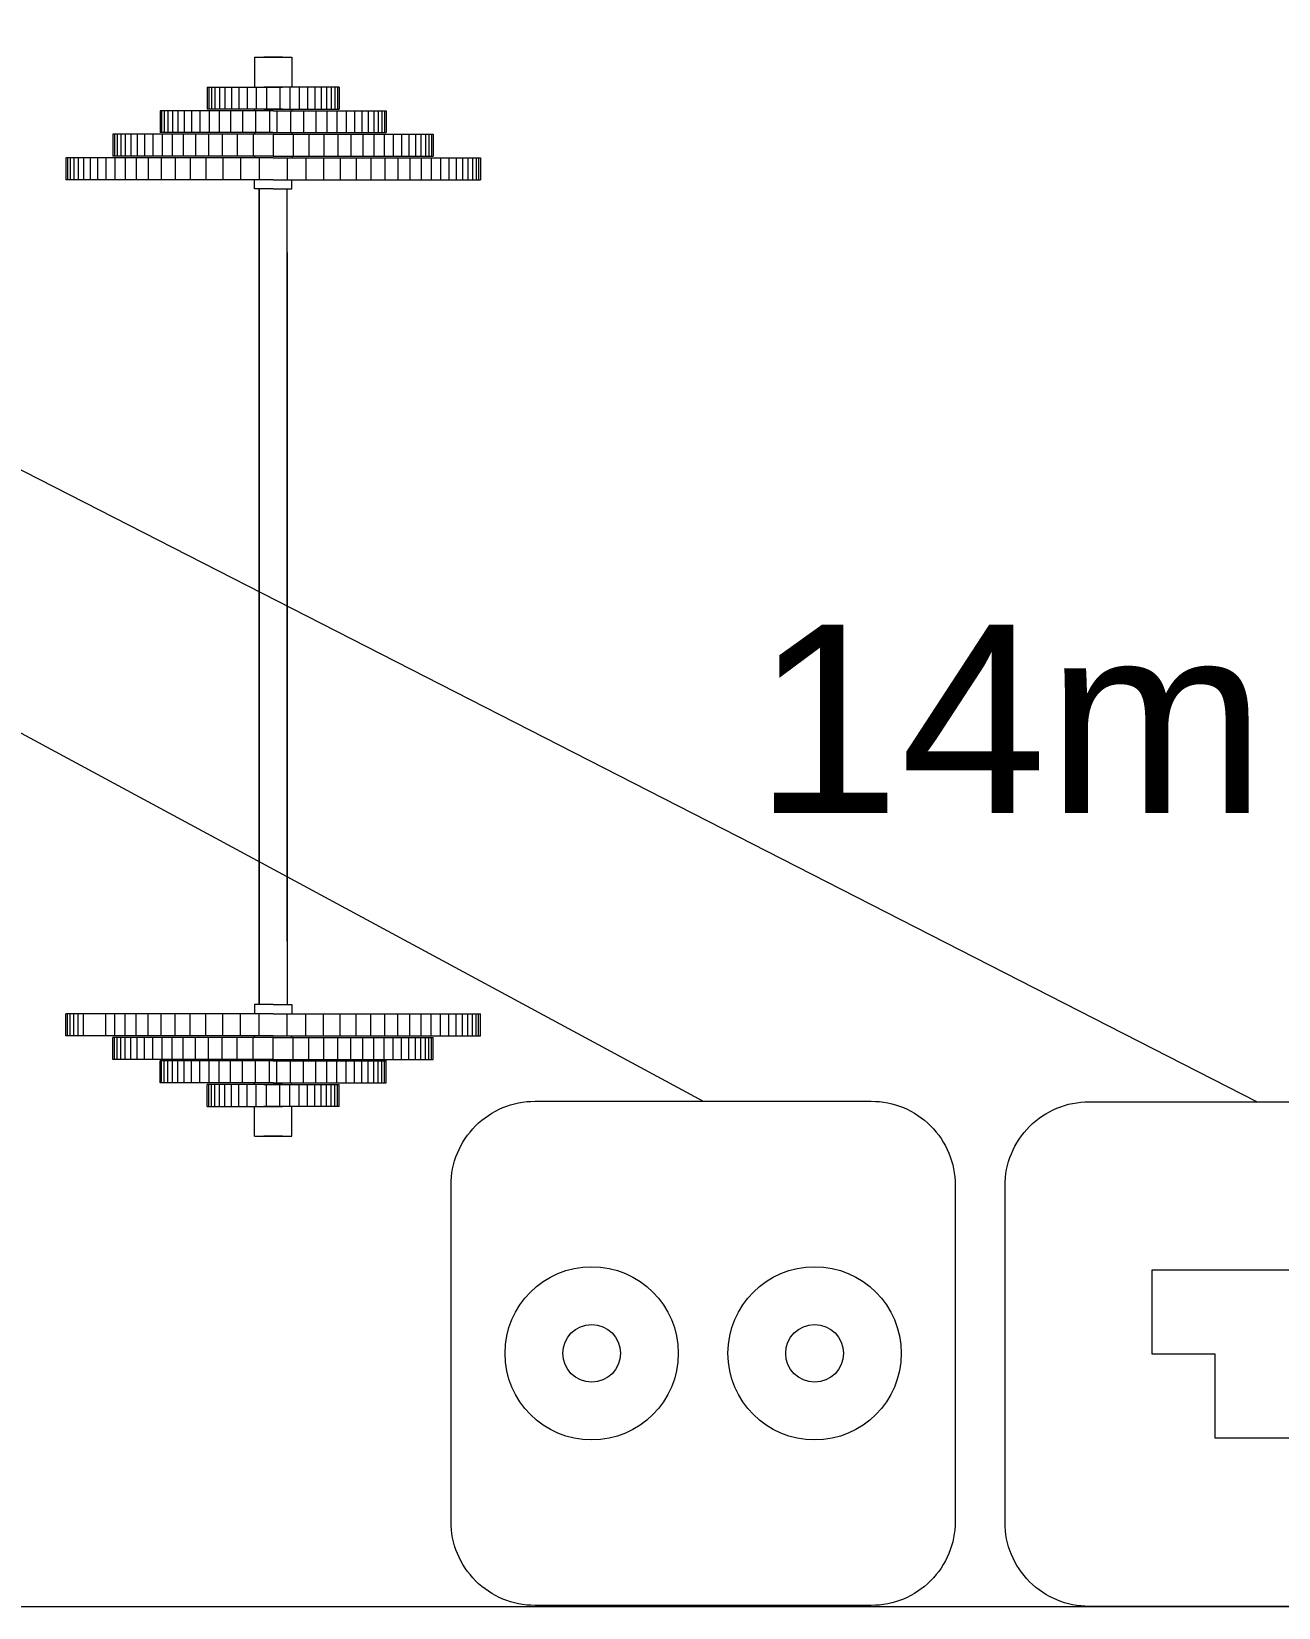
# Model space of a CAD drawing. Header units: metres. Extents: x -2 to 3328848, y -2 to 2725060.
# Drawn here: x 1663077.87 to 1663091.1, y 1362416.44 to 1362433.17 of the extents above; entities that cross this region are included whole.
import ezdxf

# ---------------------------------------------------------------- set-up
doc = ezdxf.new("R2010")
doc.units = ezdxf.units.M
doc.layers.get('0').update_dxf_attribs({"color": 253, "lineweight": 0})
doc.layers.add('ICT_TOMAS', color=1, linetype='Continuous', lineweight=0)
doc.layers.add('muebles', color=253, linetype='Continuous', lineweight=0)
doc.styles.add('COTA', font='arial.ttf', dxfattribs={"height": 1})

# ---------------------------------------------------------------- blocks, each defined once
blk = doc.blocks.new('Toma TFN')
for p, q in [((-0.0625, 0.05), (-0.05, 0.05)), ((-0.0625, 0), (-0.0625, 0.05)), ((-0.05, 0.05), (0.05, 0.05)), ((0.05, 0.05), (0.0625, 0.05)), ((0.0625, 0), (0.0625, 0.05)), ((-0.05, 0), (-0.0625, 0)), ((-0.025, 0), (-0.05, 0)), ((-0.025, -0.05), (-0.025, 0)), ((0.025, 0), (0.025, -0.05)), ((0.05, 0), (0.025, 0)), ((0.0625, 0), (0.05, 0)), ((0.05, 0), (0.05, 0)), ((0.025, -0.05), (-0.025, -0.05))]:
    blk.add_line(p, q)
blk.add_lwpolyline([(-0.1, 0.15), (0.1, 0.15, -0.414214), (0.15, 0.1), (0.15, -0.1, -0.414214), (0.1, -0.15), (-0.1, -0.15, -0.414214), (-0.15, -0.1), (-0.15, 0.1, -0.414214)], format="xyb", close=True)
blk = doc.blocks.new('TOMA TV')
blk.add_lwpolyline([(-0.1, 0.15), (0.1, 0.15, -0.414214), (0.15, 0.1), (0.15, -0.1, -0.414214), (0.1, -0.15), (-0.1, -0.15, -0.414214), (-0.15, -0.1), (-0.15, 0.1, -0.414214)], format="xyb", close=True)
for centre, radius in [((-0.06632, 0), 0.05153), ((0.06632, 0), 0.05153), ((-0.06632, 0), 0.01718), ((0.06632, 0), 0.01718)]:
    blk.add_circle(centre, radius)

msp = doc.modelspace()

# ---------------------------------------------------------------- linework, layer by layer
at = {"ltscale": 0.02}
msp.add_line((1663142.971, 1362416.443), (1662988.001, 1362416.46), dxfattribs=at)
at = {"layer": 'ICT_TOMAS'}
for points in [[(1663002.708, 1362466.225), (1663084.996, 1362421.817)], [(1663004.008, 1362466.225), (1663090.879, 1362421.812)]]:
    msp.add_lwpolyline(points, dxfattribs=at)
at = {"layer": 'muebles'}
for p, q in [((1663080.233, 1362432.9), (1663080.233, 1362432.583)), ((1663080.233, 1362432.9), (1663080.629, 1362432.9)), ((1663080.531, 1362432.9), (1663080.331, 1362432.9)), ((1663080.629, 1362432.9), (1663080.629, 1362432.583)), ((1663079.731, 1362432.583), (1663080.531, 1362432.583)), ((1663079.731, 1362432.583), (1663079.731, 1362432.35)), ((1663079.748, 1362432.583), (1663079.748, 1362432.35)), ((1663079.776, 1362432.583), (1663079.776, 1362432.35)), ((1663079.814, 1362432.583), (1663079.814, 1362432.35)), ((1663079.862, 1362432.583), (1663079.862, 1362432.35)), ((1663079.92, 1362432.583), (1663079.92, 1362432.35)), ((1663079.988, 1362432.583), (1663079.988, 1362432.35)), ((1663080.066, 1362432.583), (1663080.066, 1362432.35)), ((1663080.154, 1362432.583), (1663080.154, 1362432.35)), ((1663080.252, 1362432.583), (1663080.252, 1362432.35)), ((1663081.131, 1362432.583), (1663080.331, 1362432.583)), ((1663080.36, 1362432.583), (1663080.36, 1362432.35)), ((1663080.501, 1362432.583), (1663080.501, 1362432.35)), ((1663080.609, 1362432.583), (1663080.609, 1362432.35)), ((1663080.707, 1362432.583), (1663080.707, 1362432.35)), ((1663080.795, 1362432.583), (1663080.795, 1362432.35)), ((1663080.873, 1362432.583), (1663080.873, 1362432.35)), ((1663080.941, 1362432.583), (1663080.941, 1362432.35)), ((1663080.999, 1362432.583), (1663080.999, 1362432.35)), ((1663081.047, 1362432.583), (1663081.047, 1362432.35)), ((1663081.085, 1362432.583), (1663081.085, 1362432.35)), ((1663081.113, 1362432.583), (1663081.113, 1362432.35)), ((1663081.131, 1362432.583), (1663081.131, 1362432.35)), ((1663079.231, 1362432.333), (1663079.231, 1362432.1)), ((1663080.431, 1362432.333), (1663079.231, 1362432.333)), ((1663079.248, 1362432.333), (1663079.248, 1362432.1)), ((1663079.276, 1362432.333), (1663079.276, 1362432.1)), ((1663079.314, 1362432.333), (1663079.314, 1362432.1)), ((1663079.362, 1362432.333), (1663079.362, 1362432.1)), ((1663079.42, 1362432.333), (1663079.42, 1362432.1)), ((1663079.488, 1362432.333), (1663079.488, 1362432.1)), ((1663079.566, 1362432.333), (1663079.566, 1362432.1)), ((1663079.654, 1362432.333), (1663079.654, 1362432.1)), ((1663080.431, 1362432.35), (1663079.731, 1362432.35)), ((1663079.752, 1362432.333), (1663079.752, 1362432.1)), ((1663079.86, 1362432.333), (1663079.86, 1362432.1)), ((1663079.978, 1362432.333), (1663079.978, 1362432.1)), ((1663080.106, 1362432.333), (1663080.106, 1362432.1)), ((1663080.233, 1362432.35), (1663080.233, 1362432.333)), ((1663080.244, 1362432.333), (1663080.244, 1362432.1)), ((1663080.331, 1362432.35), (1663080.531, 1362432.35)), ((1663080.531, 1362432.35), (1663080.331, 1362432.35)), ((1663080.392, 1362432.333), (1663080.392, 1362432.1)), ((1663080.431, 1362432.35), (1663081.131, 1362432.35)), ((1663080.431, 1362432.333), (1663081.631, 1362432.333)), ((1663080.469, 1362432.333), (1663080.469, 1362432.1)), ((1663080.617, 1362432.333), (1663080.617, 1362432.1)), ((1663080.629, 1362432.35), (1663080.629, 1362432.333)), ((1663080.755, 1362432.333), (1663080.755, 1362432.1)), ((1663080.883, 1362432.333), (1663080.883, 1362432.1)), ((1663081.001, 1362432.333), (1663081.001, 1362432.1)), ((1663081.109, 1362432.333), (1663081.109, 1362432.1)), ((1663081.207, 1362432.333), (1663081.207, 1362432.1)), ((1663081.295, 1362432.333), (1663081.295, 1362432.1)), ((1663081.373, 1362432.333), (1663081.373, 1362432.1)), ((1663081.441, 1362432.333), (1663081.441, 1362432.1)), ((1663081.499, 1362432.333), (1663081.499, 1362432.1)), ((1663081.547, 1362432.333), (1663081.547, 1362432.1)), ((1663081.585, 1362432.333), (1663081.585, 1362432.1)), ((1663081.613, 1362432.333), (1663081.613, 1362432.1)), ((1663081.631, 1362432.333), (1663081.631, 1362432.1)), ((1663078.731, 1362432.083), (1663078.731, 1362431.85)), ((1663079.231, 1362432.083), (1663078.731, 1362432.083)), ((1663078.748, 1362432.083), (1663078.748, 1362431.85)), ((1663078.776, 1362432.083), (1663078.776, 1362431.85)), ((1663078.814, 1362432.083), (1663078.814, 1362431.85)), ((1663078.862, 1362432.083), (1663078.862, 1362431.85)), ((1663078.92, 1362432.083), (1663078.92, 1362431.85)), ((1663078.988, 1362432.083), (1663078.988, 1362431.85)), ((1663079.066, 1362432.083), (1663079.066, 1362431.85)), ((1663079.154, 1362432.083), (1663079.154, 1362431.85)), ((1663080.431, 1362432.1), (1663079.231, 1362432.1)), ((1663080.431, 1362432.083), (1663079.231, 1362432.083)), ((1663079.252, 1362432.083), (1663079.252, 1362431.85)), ((1663079.36, 1362432.083), (1663079.36, 1362431.85)), ((1663079.478, 1362432.083), (1663079.478, 1362431.85)), ((1663079.606, 1362432.083), (1663079.606, 1362431.85)), ((1663079.744, 1362432.083), (1663079.744, 1362431.85)), ((1663079.892, 1362432.083), (1663079.892, 1362431.85)), ((1663080.05, 1362432.083), (1663080.05, 1362431.85)), ((1663080.218, 1362432.083), (1663080.218, 1362431.85)), ((1663080.233, 1362432.1), (1663080.233, 1362432.083)), ((1663080.431, 1362432.1), (1663081.631, 1362432.1)), ((1663080.431, 1362432.083), (1663080.431, 1362431.85)), ((1663080.431, 1362432.083), (1663081.631, 1362432.083)), ((1663080.629, 1362432.1), (1663080.629, 1362432.083)), ((1663080.643, 1362432.083), (1663080.643, 1362431.85)), ((1663080.811, 1362432.083), (1663080.811, 1362431.85)), ((1663080.969, 1362432.083), (1663080.969, 1362431.85)), ((1663081.117, 1362432.083), (1663081.117, 1362431.85)), ((1663081.255, 1362432.083), (1663081.255, 1362431.85)), ((1663081.383, 1362432.083), (1663081.383, 1362431.85)), ((1663081.501, 1362432.083), (1663081.501, 1362431.85)), ((1663081.609, 1362432.083), (1663081.609, 1362431.85)), ((1663081.631, 1362432.083), (1663082.131, 1362432.083)), ((1663081.707, 1362432.083), (1663081.707, 1362431.85)), ((1663081.795, 1362432.083), (1663081.795, 1362431.85)), ((1663081.873, 1362432.083), (1663081.873, 1362431.85)), ((1663081.941, 1362432.083), (1663081.941, 1362431.85)), ((1663081.999, 1362432.083), (1663081.999, 1362431.85)), ((1663082.047, 1362432.083), (1663082.047, 1362431.85)), ((1663082.085, 1362432.083), (1663082.085, 1362431.85)), ((1663082.113, 1362432.083), (1663082.113, 1362431.85)), ((1663082.131, 1362432.083), (1663082.131, 1362431.85)), ((1663078.731, 1362431.833), (1663078.231, 1362431.833)), ((1663078.231, 1362431.833), (1663078.231, 1362431.6)), ((1663078.248, 1362431.833), (1663078.248, 1362431.6)), ((1663078.276, 1362431.833), (1663078.276, 1362431.6)), ((1663078.314, 1362431.833), (1663078.314, 1362431.6)), ((1663078.362, 1362431.833), (1663078.362, 1362431.6)), ((1663078.42, 1362431.833), (1663078.42, 1362431.6)), ((1663078.488, 1362431.833), (1663078.488, 1362431.6)), ((1663078.566, 1362431.833), (1663078.566, 1362431.6)), ((1663078.654, 1362431.833), (1663078.654, 1362431.6)), ((1663079.231, 1362431.85), (1663078.731, 1362431.85)), ((1663079.231, 1362431.833), (1663078.731, 1362431.833)), ((1663078.752, 1362431.833), (1663078.752, 1362431.6)), ((1663078.86, 1362431.833), (1663078.86, 1362431.6)), ((1663078.978, 1362431.833), (1663078.978, 1362431.6)), ((1663079.106, 1362431.833), (1663079.106, 1362431.6)), ((1663080.431, 1362431.85), (1663079.231, 1362431.85)), ((1663080.431, 1362431.833), (1663079.231, 1362431.833)), ((1663079.244, 1362431.833), (1663079.244, 1362431.6)), ((1663079.392, 1362431.833), (1663079.392, 1362431.6)), ((1663079.55, 1362431.833), (1663079.55, 1362431.6)), ((1663079.718, 1362431.833), (1663079.718, 1362431.6)), ((1663079.896, 1362431.833), (1663079.896, 1362431.6)), ((1663080.084, 1362431.833), (1663080.084, 1362431.6)), ((1663080.233, 1362431.85), (1663080.233, 1362431.833)), ((1663080.282, 1362431.833), (1663080.282, 1362431.6)), ((1663080.431, 1362431.85), (1663081.631, 1362431.85)), ((1663080.431, 1362431.833), (1663081.631, 1362431.833)), ((1663080.579, 1362431.833), (1663080.579, 1362431.6)), ((1663080.629, 1362431.85), (1663080.629, 1362431.833)), ((1663080.777, 1362431.833), (1663080.777, 1362431.6)), ((1663080.965, 1362431.833), (1663080.965, 1362431.6)), ((1663081.143, 1362431.833), (1663081.143, 1362431.6)), ((1663081.311, 1362431.833), (1663081.311, 1362431.6)), ((1663081.469, 1362431.833), (1663081.469, 1362431.6)), ((1663081.617, 1362431.833), (1663081.617, 1362431.6)), ((1663081.631, 1362431.85), (1663082.131, 1362431.85)), ((1663081.631, 1362431.833), (1663082.131, 1362431.833)), ((1663081.755, 1362431.833), (1663081.755, 1362431.6)), ((1663081.883, 1362431.833), (1663081.883, 1362431.6)), ((1663082.001, 1362431.833), (1663082.001, 1362431.6)), ((1663082.109, 1362431.833), (1663082.109, 1362431.6)), ((1663082.131, 1362431.833), (1663082.631, 1362431.833)), ((1663082.207, 1362431.833), (1663082.207, 1362431.6)), ((1663082.295, 1362431.833), (1663082.295, 1362431.6)), ((1663082.373, 1362431.833), (1663082.373, 1362431.6)), ((1663082.441, 1362431.833), (1663082.441, 1362431.6)), ((1663082.499, 1362431.833), (1663082.499, 1362431.6)), ((1663082.547, 1362431.833), (1663082.547, 1362431.6)), ((1663082.585, 1362431.833), (1663082.585, 1362431.6)), ((1663082.613, 1362431.833), (1663082.613, 1362431.6)), ((1663082.631, 1362431.833), (1663082.631, 1362431.6)), ((1663079.231, 1362431.6), (1663078.231, 1362431.6)), ((1663080.431, 1362431.6), (1663079.231, 1362431.6)), ((1663080.233, 1362431.502), (1663080.233, 1362431.6)), ((1663080.431, 1362431.502), (1663080.233, 1362431.502)), ((1663080.283, 1362422.843), (1663080.283, 1362431.502)), ((1663080.283, 1362431.502), (1663080.283, 1362422.843)), ((1663080.283, 1362423.516), (1663080.283, 1362431.502)), ((1663080.431, 1362431.6), (1663081.631, 1362431.6)), ((1663080.431, 1362431.502), (1663080.629, 1362431.502)), ((1663080.579, 1362423.516), (1663080.579, 1362431.502)), ((1663080.579, 1362423.516), (1663080.579, 1362431.502)), ((1663080.629, 1362431.502), (1663080.629, 1362431.6)), ((1663081.631, 1362431.6), (1663082.631, 1362431.6)), ((1663080.283, 1362430.828), (1663080.283, 1362422.843)), ((1663080.579, 1362430.828), (1663080.579, 1362422.843)), ((1663080.579, 1362430.828), (1663080.579, 1362422.843)), ((1663080.431, 1362422.843), (1663080.233, 1362422.843)), ((1663080.233, 1362422.843), (1663080.233, 1362422.745)), ((1663080.233, 1362422.843), (1663080.233, 1362422.745)), ((1663080.431, 1362422.843), (1663080.233, 1362422.843)), ((1663080.431, 1362422.843), (1663080.629, 1362422.843)), ((1663080.431, 1362422.843), (1663080.629, 1362422.843)), ((1663080.629, 1362422.843), (1663080.629, 1362422.745)), ((1663080.629, 1362422.843), (1663080.629, 1362422.745)), ((1663079.231, 1362422.745), (1663078.231, 1362422.745)), ((1663078.231, 1362422.512), (1663078.231, 1362422.745)), ((1663078.231, 1362422.512), (1663078.231, 1362422.745)), ((1663079.231, 1362422.745), (1663078.231, 1362422.745)), ((1663078.248, 1362422.512), (1663078.248, 1362422.745)), ((1663078.248, 1362422.512), (1663078.248, 1362422.745)), ((1663078.276, 1362422.512), (1663078.276, 1362422.745)), ((1663078.276, 1362422.512), (1663078.276, 1362422.745)), ((1663078.314, 1362422.512), (1663078.314, 1362422.745)), ((1663078.314, 1362422.512), (1663078.314, 1362422.745)), ((1663078.362, 1362422.512), (1663078.362, 1362422.745)), ((1663078.362, 1362422.512), (1663078.362, 1362422.745)), ((1663078.42, 1362422.512), (1663078.42, 1362422.745)), ((1663078.42, 1362422.512), (1663078.42, 1362422.745)), ((1663078.654, 1362422.512), (1663078.654, 1362422.745)), ((1663078.654, 1362422.512), (1663078.654, 1362422.745)), ((1663078.752, 1362422.512), (1663078.752, 1362422.745)), ((1663078.752, 1362422.512), (1663078.752, 1362422.745)), ((1663078.86, 1362422.512), (1663078.86, 1362422.745)), ((1663078.86, 1362422.512), (1663078.86, 1362422.745)), ((1663078.978, 1362422.512), (1663078.978, 1362422.745)), ((1663078.978, 1362422.512), (1663078.978, 1362422.745)), ((1663079.106, 1362422.512), (1663079.106, 1362422.745)), ((1663079.106, 1362422.512), (1663079.106, 1362422.745)), ((1663080.431, 1362422.745), (1663079.231, 1362422.745)), ((1663080.431, 1362422.745), (1663079.231, 1362422.745)), ((1663079.244, 1362422.512), (1663079.244, 1362422.745)), ((1663079.244, 1362422.512), (1663079.244, 1362422.745)), ((1663079.392, 1362422.512), (1663079.392, 1362422.745)), ((1663079.392, 1362422.512), (1663079.392, 1362422.745)), ((1663079.55, 1362422.512), (1663079.55, 1362422.745)), ((1663079.55, 1362422.512), (1663079.55, 1362422.745)), ((1663079.718, 1362422.512), (1663079.718, 1362422.745)), ((1663079.718, 1362422.512), (1663079.718, 1362422.745)), ((1663079.896, 1362422.512), (1663079.896, 1362422.745)), ((1663080.084, 1362422.512), (1663080.084, 1362422.745)), ((1663080.282, 1362422.512), (1663080.282, 1362422.745)), ((1663080.282, 1362422.512), (1663080.282, 1362422.745)), ((1663080.431, 1362422.745), (1663081.631, 1362422.745)), ((1663080.431, 1362422.745), (1663081.631, 1362422.745)), ((1663080.579, 1362422.512), (1663080.579, 1362422.745)), ((1663080.579, 1362422.512), (1663080.579, 1362422.745)), ((1663080.777, 1362422.512), (1663080.777, 1362422.745)), ((1663080.965, 1362422.512), (1663080.965, 1362422.745)), ((1663080.965, 1362422.512), (1663080.965, 1362422.745)), ((1663081.143, 1362422.512), (1663081.143, 1362422.745)), ((1663081.143, 1362422.512), (1663081.143, 1362422.745)), ((1663081.311, 1362422.512), (1663081.311, 1362422.745)), ((1663081.311, 1362422.512), (1663081.311, 1362422.745)), ((1663081.469, 1362422.512), (1663081.469, 1362422.745)), ((1663081.469, 1362422.512), (1663081.469, 1362422.745)), ((1663081.617, 1362422.512), (1663081.617, 1362422.745)), ((1663081.617, 1362422.512), (1663081.617, 1362422.745)), ((1663081.631, 1362422.745), (1663082.631, 1362422.745)), ((1663081.631, 1362422.745), (1663082.631, 1362422.745)), ((1663081.755, 1362422.512), (1663081.755, 1362422.745)), ((1663081.755, 1362422.512), (1663081.755, 1362422.745)), ((1663081.883, 1362422.512), (1663081.883, 1362422.745)), ((1663081.883, 1362422.512), (1663081.883, 1362422.745)), ((1663082.001, 1362422.512), (1663082.001, 1362422.745)), ((1663082.001, 1362422.512), (1663082.001, 1362422.745)), ((1663082.109, 1362422.512), (1663082.109, 1362422.745)), ((1663082.109, 1362422.512), (1663082.109, 1362422.745)), ((1663082.207, 1362422.512), (1663082.207, 1362422.745)), ((1663082.207, 1362422.512), (1663082.207, 1362422.745)), ((1663082.295, 1362422.512), (1663082.295, 1362422.745)), ((1663082.295, 1362422.512), (1663082.295, 1362422.745)), ((1663082.373, 1362422.512), (1663082.373, 1362422.745)), ((1663082.373, 1362422.512), (1663082.373, 1362422.745)), ((1663082.441, 1362422.512), (1663082.441, 1362422.745)), ((1663082.441, 1362422.512), (1663082.441, 1362422.745)), ((1663082.499, 1362422.512), (1663082.499, 1362422.745)), ((1663082.499, 1362422.512), (1663082.499, 1362422.745)), ((1663082.547, 1362422.512), (1663082.547, 1362422.745)), ((1663082.547, 1362422.512), (1663082.547, 1362422.745)), ((1663082.585, 1362422.512), (1663082.585, 1362422.745)), ((1663082.585, 1362422.512), (1663082.585, 1362422.745)), ((1663082.613, 1362422.512), (1663082.613, 1362422.745)), ((1663082.613, 1362422.512), (1663082.613, 1362422.745)), ((1663082.631, 1362422.512), (1663082.631, 1362422.745)), ((1663082.631, 1362422.512), (1663082.631, 1362422.745)), ((1663078.731, 1362422.512), (1663078.231, 1362422.512)), ((1663078.731, 1362422.512), (1663078.231, 1362422.512)), ((1663079.231, 1362422.512), (1663078.731, 1362422.512)), ((1663079.231, 1362422.512), (1663078.731, 1362422.512)), ((1663079.231, 1362422.495), (1663078.731, 1362422.495)), ((1663078.731, 1362422.262), (1663078.731, 1362422.495)), ((1663078.731, 1362422.262), (1663078.731, 1362422.495)), ((1663079.231, 1362422.495), (1663078.731, 1362422.495)), ((1663078.748, 1362422.262), (1663078.748, 1362422.495)), ((1663078.748, 1362422.262), (1663078.748, 1362422.495)), ((1663078.776, 1362422.262), (1663078.776, 1362422.495)), ((1663078.776, 1362422.262), (1663078.776, 1362422.495)), ((1663078.814, 1362422.262), (1663078.814, 1362422.495)), ((1663078.814, 1362422.262), (1663078.814, 1362422.495)), ((1663078.862, 1362422.262), (1663078.862, 1362422.495)), ((1663078.862, 1362422.262), (1663078.862, 1362422.495)), ((1663078.92, 1362422.262), (1663078.92, 1362422.495)), ((1663078.92, 1362422.262), (1663078.92, 1362422.495)), ((1663078.988, 1362422.262), (1663078.988, 1362422.495)), ((1663078.988, 1362422.262), (1663078.988, 1362422.495)), ((1663079.066, 1362422.262), (1663079.066, 1362422.495)), ((1663079.066, 1362422.262), (1663079.066, 1362422.495)), ((1663079.154, 1362422.262), (1663079.154, 1362422.495)), ((1663079.154, 1362422.262), (1663079.154, 1362422.495)), ((1663080.431, 1362422.512), (1663079.231, 1362422.512)), ((1663080.431, 1362422.512), (1663079.231, 1362422.512)), ((1663080.431, 1362422.495), (1663079.231, 1362422.495)), ((1663080.431, 1362422.495), (1663079.231, 1362422.495)), ((1663079.252, 1362422.262), (1663079.252, 1362422.495)), ((1663079.252, 1362422.262), (1663079.252, 1362422.495)), ((1663079.36, 1362422.262), (1663079.36, 1362422.495)), ((1663079.36, 1362422.262), (1663079.36, 1362422.495)), ((1663079.478, 1362422.262), (1663079.478, 1362422.495)), ((1663079.478, 1362422.262), (1663079.478, 1362422.495)), ((1663079.606, 1362422.262), (1663079.606, 1362422.495)), ((1663079.606, 1362422.262), (1663079.606, 1362422.495)), ((1663079.744, 1362422.262), (1663079.744, 1362422.495)), ((1663079.744, 1362422.262), (1663079.744, 1362422.495)), ((1663079.892, 1362422.262), (1663079.892, 1362422.495)), ((1663080.05, 1362422.262), (1663080.05, 1362422.495)), ((1663080.218, 1362422.262), (1663080.218, 1362422.495)), ((1663080.218, 1362422.262), (1663080.218, 1362422.495)), ((1663080.233, 1362422.495), (1663080.233, 1362422.512)), ((1663080.233, 1362422.495), (1663080.233, 1362422.512)), ((1663080.431, 1362422.512), (1663081.631, 1362422.512)), ((1663080.431, 1362422.512), (1663081.631, 1362422.512)), ((1663080.431, 1362422.495), (1663081.631, 1362422.495)), ((1663080.431, 1362422.262), (1663080.431, 1362422.495)), ((1663080.431, 1362422.495), (1663081.631, 1362422.495)), ((1663080.629, 1362422.495), (1663080.629, 1362422.512)), ((1663080.643, 1362422.262), (1663080.643, 1362422.495)), ((1663080.811, 1362422.262), (1663080.811, 1362422.495)), ((1663080.969, 1362422.262), (1663080.969, 1362422.495)), ((1663080.969, 1362422.262), (1663080.969, 1362422.495)), ((1663081.117, 1362422.262), (1663081.117, 1362422.495)), ((1663081.117, 1362422.262), (1663081.117, 1362422.495)), ((1663081.255, 1362422.262), (1663081.255, 1362422.495)), ((1663081.255, 1362422.262), (1663081.255, 1362422.495)), ((1663081.383, 1362422.262), (1663081.383, 1362422.495)), ((1663081.383, 1362422.262), (1663081.383, 1362422.495)), ((1663081.501, 1362422.262), (1663081.501, 1362422.495)), ((1663081.501, 1362422.262), (1663081.501, 1362422.495)), ((1663081.609, 1362422.262), (1663081.609, 1362422.495)), ((1663081.609, 1362422.262), (1663081.609, 1362422.495)), ((1663081.631, 1362422.512), (1663082.131, 1362422.512)), ((1663081.631, 1362422.512), (1663082.131, 1362422.512)), ((1663081.631, 1362422.495), (1663082.131, 1362422.495)), ((1663081.631, 1362422.495), (1663082.131, 1362422.495)), ((1663081.707, 1362422.262), (1663081.707, 1362422.495)), ((1663081.707, 1362422.262), (1663081.707, 1362422.495)), ((1663081.795, 1362422.262), (1663081.795, 1362422.495)), ((1663081.795, 1362422.262), (1663081.795, 1362422.495)), ((1663081.873, 1362422.262), (1663081.873, 1362422.495)), ((1663081.873, 1362422.262), (1663081.873, 1362422.495)), ((1663081.941, 1362422.262), (1663081.941, 1362422.495)), ((1663081.941, 1362422.262), (1663081.941, 1362422.495)), ((1663081.999, 1362422.262), (1663081.999, 1362422.495)), ((1663081.999, 1362422.262), (1663081.999, 1362422.495)), ((1663082.047, 1362422.262), (1663082.047, 1362422.495)), ((1663082.047, 1362422.262), (1663082.047, 1362422.495)), ((1663082.085, 1362422.262), (1663082.085, 1362422.495)), ((1663082.085, 1362422.262), (1663082.085, 1362422.495)), ((1663082.113, 1362422.262), (1663082.113, 1362422.495)), ((1663082.113, 1362422.262), (1663082.113, 1362422.495)), ((1663082.131, 1362422.512), (1663082.631, 1362422.512)), ((1663082.131, 1362422.512), (1663082.631, 1362422.512)), ((1663082.131, 1362422.262), (1663082.131, 1362422.495)), ((1663082.131, 1362422.262), (1663082.131, 1362422.495)), ((1663079.231, 1362422.262), (1663078.731, 1362422.262)), ((1663079.231, 1362422.262), (1663078.731, 1362422.262)), ((1663080.431, 1362422.262), (1663079.231, 1362422.262)), ((1663080.431, 1362422.262), (1663079.231, 1362422.262)), ((1663080.431, 1362422.245), (1663079.231, 1362422.245)), ((1663079.231, 1362422.012), (1663079.231, 1362422.245)), ((1663080.431, 1362422.245), (1663079.231, 1362422.245)), ((1663079.231, 1362422.012), (1663079.231, 1362422.245)), ((1663079.248, 1362422.012), (1663079.248, 1362422.245)), ((1663079.248, 1362422.012), (1663079.248, 1362422.245)), ((1663079.276, 1362422.012), (1663079.276, 1362422.245)), ((1663079.276, 1362422.012), (1663079.276, 1362422.245)), ((1663079.314, 1362422.012), (1663079.314, 1362422.245)), ((1663079.314, 1362422.012), (1663079.314, 1362422.245)), ((1663079.362, 1362422.012), (1663079.362, 1362422.245)), ((1663079.362, 1362422.012), (1663079.362, 1362422.245)), ((1663079.42, 1362422.012), (1663079.42, 1362422.245)), ((1663079.42, 1362422.012), (1663079.42, 1362422.245)), ((1663079.488, 1362422.012), (1663079.488, 1362422.245)), ((1663079.488, 1362422.012), (1663079.488, 1362422.245)), ((1663079.566, 1362422.012), (1663079.566, 1362422.245)), ((1663079.566, 1362422.012), (1663079.566, 1362422.245)), ((1663079.654, 1362422.012), (1663079.654, 1362422.245)), ((1663079.654, 1362422.012), (1663079.654, 1362422.245)), ((1663079.752, 1362422.012), (1663079.752, 1362422.245)), ((1663079.752, 1362422.012), (1663079.752, 1362422.245)), ((1663079.86, 1362422.012), (1663079.86, 1362422.245)), ((1663079.978, 1362422.012), (1663079.978, 1362422.245)), ((1663080.106, 1362422.012), (1663080.106, 1362422.245)), ((1663080.233, 1362422.245), (1663080.233, 1362422.262)), ((1663080.233, 1362422.245), (1663080.233, 1362422.262)), ((1663080.244, 1362422.012), (1663080.244, 1362422.245)), ((1663080.244, 1362422.012), (1663080.244, 1362422.245)), ((1663080.392, 1362422.012), (1663080.392, 1362422.245)), ((1663080.392, 1362422.012), (1663080.392, 1362422.245)), ((1663080.431, 1362422.262), (1663081.631, 1362422.262)), ((1663080.431, 1362422.262), (1663081.631, 1362422.262)), ((1663080.431, 1362422.245), (1663081.631, 1362422.245)), ((1663080.431, 1362422.245), (1663081.631, 1362422.245)), ((1663080.469, 1362422.012), (1663080.469, 1362422.245)), ((1663080.617, 1362422.012), (1663080.617, 1362422.245)), ((1663080.629, 1362422.245), (1663080.629, 1362422.262)), ((1663080.755, 1362422.012), (1663080.755, 1362422.245)), ((1663080.883, 1362422.012), (1663080.883, 1362422.245)), ((1663081.001, 1362422.012), (1663081.001, 1362422.245)), ((1663081.001, 1362422.012), (1663081.001, 1362422.245)), ((1663081.109, 1362422.012), (1663081.109, 1362422.245)), ((1663081.109, 1362422.012), (1663081.109, 1362422.245)), ((1663081.207, 1362422.012), (1663081.207, 1362422.245)), ((1663081.207, 1362422.012), (1663081.207, 1362422.245)), ((1663081.295, 1362422.012), (1663081.295, 1362422.245)), ((1663081.295, 1362422.012), (1663081.295, 1362422.245)), ((1663081.373, 1362422.012), (1663081.373, 1362422.245)), ((1663081.373, 1362422.012), (1663081.373, 1362422.245)), ((1663081.441, 1362422.012), (1663081.441, 1362422.245)), ((1663081.441, 1362422.012), (1663081.441, 1362422.245)), ((1663081.499, 1362422.012), (1663081.499, 1362422.245)), ((1663081.499, 1362422.012), (1663081.499, 1362422.245)), ((1663081.547, 1362422.012), (1663081.547, 1362422.245)), ((1663081.547, 1362422.012), (1663081.547, 1362422.245)), ((1663081.585, 1362422.012), (1663081.585, 1362422.245)), ((1663081.585, 1362422.012), (1663081.585, 1362422.245)), ((1663081.613, 1362422.012), (1663081.613, 1362422.245)), ((1663081.613, 1362422.012), (1663081.613, 1362422.245)), ((1663081.631, 1362422.262), (1663082.131, 1362422.262)), ((1663081.631, 1362422.262), (1663082.131, 1362422.262)), ((1663081.631, 1362422.012), (1663081.631, 1362422.245)), ((1663081.631, 1362422.012), (1663081.631, 1362422.245)), ((1663080.431, 1362422.012), (1663079.231, 1362422.012)), ((1663080.431, 1362422.012), (1663079.231, 1362422.012)), ((1663080.431, 1362421.995), (1663079.731, 1362421.995)), ((1663079.731, 1362421.762), (1663079.731, 1362421.995)), ((1663079.731, 1362421.762), (1663079.731, 1362421.995)), ((1663080.431, 1362421.995), (1663079.731, 1362421.995)), ((1663079.748, 1362421.762), (1663079.748, 1362421.995)), ((1663079.748, 1362421.762), (1663079.748, 1362421.995)), ((1663079.776, 1362421.762), (1663079.776, 1362421.995)), ((1663079.776, 1362421.762), (1663079.776, 1362421.995)), ((1663079.814, 1362421.762), (1663079.814, 1362421.995)), ((1663079.862, 1362421.762), (1663079.862, 1362421.995)), ((1663079.92, 1362421.762), (1663079.92, 1362421.995)), ((1663079.988, 1362421.762), (1663079.988, 1362421.995)), ((1663080.066, 1362421.762), (1663080.066, 1362421.995)), ((1663080.154, 1362421.762), (1663080.154, 1362421.995)), ((1663080.233, 1362421.995), (1663080.233, 1362422.012)), ((1663080.233, 1362421.995), (1663080.233, 1362422.012)), ((1663080.252, 1362421.762), (1663080.252, 1362421.995)), ((1663080.252, 1362421.762), (1663080.252, 1362421.995)), ((1663080.531, 1362421.995), (1663080.331, 1362421.995)), ((1663080.331, 1362421.995), (1663080.531, 1362421.995)), ((1663080.331, 1362421.995), (1663080.531, 1362421.995)), ((1663080.531, 1362421.995), (1663080.331, 1362421.995)), ((1663080.36, 1362421.762), (1663080.36, 1362421.995)), ((1663080.36, 1362421.762), (1663080.36, 1362421.995)), ((1663080.431, 1362422.012), (1663081.631, 1362422.012)), ((1663080.431, 1362422.012), (1663081.631, 1362422.012)), ((1663080.431, 1362421.995), (1663081.131, 1362421.995)), ((1663080.431, 1362421.995), (1663081.131, 1362421.995)), ((1663080.501, 1362421.762), (1663080.501, 1362421.995)), ((1663080.609, 1362421.762), (1663080.609, 1362421.995)), ((1663080.629, 1362421.995), (1663080.629, 1362422.012)), ((1663080.707, 1362421.762), (1663080.707, 1362421.995)), ((1663080.795, 1362421.762), (1663080.795, 1362421.995)), ((1663080.873, 1362421.762), (1663080.873, 1362421.995)), ((1663080.941, 1362421.762), (1663080.941, 1362421.995)), ((1663080.941, 1362421.762), (1663080.941, 1362421.995)), ((1663080.999, 1362421.762), (1663080.999, 1362421.995)), ((1663080.999, 1362421.762), (1663080.999, 1362421.995)), ((1663081.047, 1362421.762), (1663081.047, 1362421.995)), ((1663081.047, 1362421.762), (1663081.047, 1362421.995)), ((1663081.085, 1362421.762), (1663081.085, 1362421.995)), ((1663081.085, 1362421.762), (1663081.085, 1362421.995)), ((1663081.113, 1362421.762), (1663081.113, 1362421.995)), ((1663081.113, 1362421.762), (1663081.113, 1362421.995)), ((1663081.131, 1362421.762), (1663081.131, 1362421.995)), ((1663081.131, 1362421.762), (1663081.131, 1362421.995)), ((1663079.731, 1362421.762), (1663080.531, 1362421.762)), ((1663079.731, 1362421.762), (1663080.531, 1362421.762)), ((1663080.233, 1362421.445), (1663080.233, 1362421.762)), ((1663080.233, 1362421.445), (1663080.233, 1362421.762)), ((1663081.131, 1362421.762), (1663080.331, 1362421.762)), ((1663081.131, 1362421.762), (1663080.331, 1362421.762)), ((1663080.629, 1362421.445), (1663080.629, 1362421.762)), ((1663080.629, 1362421.445), (1663080.629, 1362421.762)), ((1663080.233, 1362421.445), (1663080.629, 1362421.445)), ((1663080.233, 1362421.445), (1663080.629, 1362421.445)), ((1663080.531, 1362421.445), (1663080.331, 1362421.445)), ((1663080.531, 1362421.445), (1663080.331, 1362421.445))]:
    msp.add_line(p, q, dxfattribs=at)

# ---------------------------------------------------------------- block references
at = {"layer": 'ICT_TOMAS'}
for name, p, xscale, yscale, zscale in [('TOMA TV', (1663084.996, 1362419.141), 17.84178858404148, 17.84178858404148, 17.84178858404148), ('Toma TFN', (1663090.879, 1362419.133), 17.85663777392733, 17.85663777392733, 17.85663777392733)]:
    msp.add_blockref(name, p, dxfattribs=dict(at, xscale=xscale, yscale=yscale, zscale=zscale))

# ---------------------------------------------------------------- texts
at = {"layer": 'ICT_TOMAS', "ltscale": 0.015, "insert": (1663086.347, 1362426.877), "char_height": 2, "attachment_point": 1, "style": 'COTA'}
msp.add_mtext_dynamic_manual_height_columns('\\pxqc;14m', width=3.81057, gutter_width=4, heights=[1.343], dxfattribs=at)

doc.saveas('drawing.dxf')
